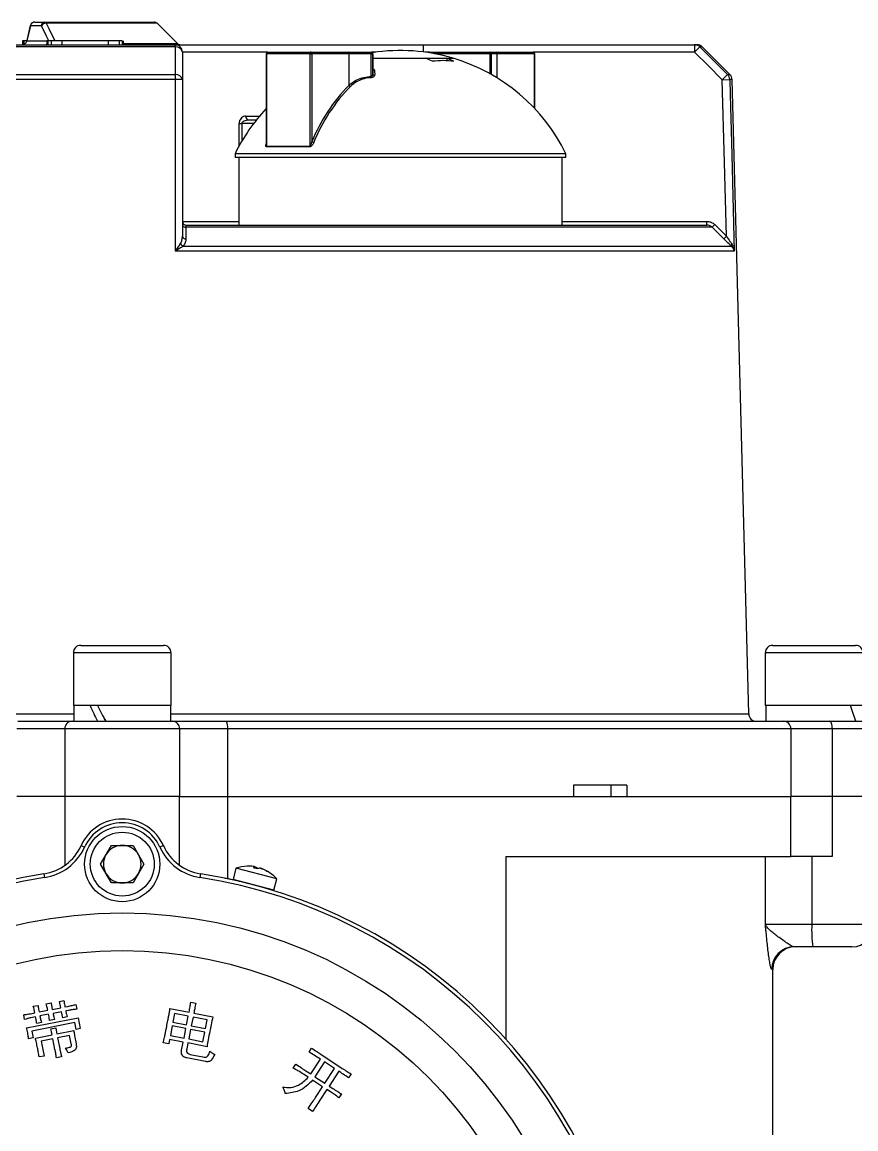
# Model space of a CAD drawing. Header units: millimetres. Extents: x 284 to 3312, y -237 to 1155.
# Drawn here: x 1898.5 to 2009.4, y 855.1 to 1002.3 of the extents above; entities that cross this region are included whole.
import ezdxf

# ---------------------------------------------------------------- set-up
doc = ezdxf.new("R2010")
doc.units = ezdxf.units.MM

msp = doc.modelspace()

# ---------------------------------------------------------------- linework, layer by layer
at = {"color": 7, "linetype": 'Continuous', "lineweight": 25}
for p, q in [((1899.627, 1001.88), (1899.159, 999.88)), ((1899.648, 1001.834), (1899.18, 999.834)), ((1899.627, 1001.88), (1899.631, 1001.889)), ((1901.094, 1001.834), (1899.648, 1001.834)), ((1899.704, 1002.066), (1899.705, 1002.067)), ((1900.234, 1002.334), (1901.527, 1002.334)), ((1901.527, 1002.334), (1916.141, 1002.334)), ((1916.495, 1002.188), (1901.73, 1002.188)), ((1919.202, 999.481), (1916.495, 1002.188)), ((1898.573, 999.834), (1898.573, 999.334)), ((1898.764, 999.834), (1898.573, 999.834)), ((1898.764, 999.834), (1898.764, 999.334)), ((1899.142, 999.834), (1898.764, 999.834)), ((1899.18, 999.834), (1901.833, 999.834)), ((1901.833, 999.834), (1901.833, 999.334)), ((1901.97, 999.834), (1901.833, 999.834)), ((1901.97, 999.834), (1901.97, 999.334)), ((1902.381, 999.834), (1901.97, 999.834)), ((1902.381, 999.834), (1902.381, 999.334)), ((1903.818, 999.834), (1903.818, 999.334)), ((1910, 999.834), (1903.818, 999.834)), ((1910, 999.834), (1910, 999.334)), ((1911.437, 999.834), (1911.437, 999.334)), ((1911.848, 999.834), (1911.437, 999.834)), ((1911.848, 999.834), (1911.848, 999.334)), ((1911.986, 999.834), (1911.986, 999.334)), ((1918.913, 999.041), (1834.723, 999.041)), ((1835.43, 999.334), (1918.848, 999.334)), ((1911.986, 999.481), (1919.202, 999.481)), ((1918.848, 999.334), (1951.848, 999.334)), ((1919.848, 998.334), (1919.848, 994.667)), ((1931.198, 998.334), (1919.848, 998.334)), ((1930.998, 998.134), (1930.998, 985.976)), ((1930.998, 998.134), (1931.032, 998.134)), ((1931.032, 998.134), (1931.032, 985.851)), ((1936.814, 998.134), (1931.032, 998.134)), ((1931.198, 998.334), (1936.926, 998.334)), ((1936.814, 985.851), (1936.814, 998.134)), ((1936.814, 998.134), (1937.067, 998.134)), ((1936.926, 998.334), (1941.858, 998.334)), ((1937.067, 998.134), (1937.067, 986.422)), ((1942, 998.134), (1937.067, 998.134)), ((1941.858, 998.334), (1944.978, 998.334)), ((1942, 993.954), (1942, 998.134)), ((1944.924, 998.134), (1942, 998.134)), ((1944.924, 995.109), (1944.924, 998.134)), ((1944.924, 998.134), (1945.178, 998.134)), ((1945.563, 998.334), (1944.981, 998.334)), ((1945.178, 998.134), (1945.178, 995.412)), ((1945.181, 998.134), (1945.178, 998.134)), ((1945.181, 995.531), (1945.181, 998.134)), ((1951.848, 999.334), (1987.945, 999.334)), ((1951.848, 999.334), (1951.848, 998.371)), ((1952.716, 998.334), (1952.134, 998.334)), ((1952.716, 998.334), (1960.746, 998.334)), ((1960.752, 998.134), (1953.372, 998.134)), ((1960.746, 998.334), (1961.566, 998.334)), ((1960.752, 995.412), (1960.752, 998.134)), ((1960.752, 998.134), (1960.946, 998.134)), ((1960.946, 995.357), (1960.946, 998.134)), ((1961.708, 998.134), (1960.946, 998.134)), ((1961.566, 998.334), (1966.499, 998.334)), ((1966.64, 998.134), (1961.708, 998.134)), ((1961.708, 994.906), (1961.708, 998.134)), ((1987.945, 998.334), (1966.499, 998.334)), ((1966.64, 990.896), (1966.64, 998.134)), ((1966.64, 998.134), (1966.699, 998.134)), ((1966.699, 990.834), (1966.699, 998.134)), ((1987.945, 999.334), (1987.945, 998.334)), ((1987.945, 999.334), (1988.266, 999.334)), ((1987.945, 998.334), (1988.649, 999.041)), ((1988.974, 999.041), (1988.649, 999.041)), ((1992.641, 995.374), (1988.974, 999.041)), ((1945.181, 997.534), (1955.848, 997.534)), ((1945.181, 997.531), (1952.178, 997.531)), ((1955.006, 997.531), (1955.848, 997.531)), ((1955.006, 997.531), (1955.006, 997.199)), ((1955.848, 997.531), (1955.848, 997.534)), ((1831.056, 995.374), (1918.91, 995.374)), ((1945.178, 995.412), (1945.16, 995.531)), ((1991.628, 994.667), (1992.332, 995.374)), ((1992.332, 995.374), (1992.641, 995.374)), ((1918.936, 994.693), (1830.763, 994.693)), ((1919.848, 994.667), (1919.848, 973.859)), ((1991.628, 994.667), (1992.623, 994.693)), ((1992.934, 994.693), (1992.623, 994.693)), ((1995.143, 910.308), (1992.934, 994.693)), ((1928.282, 989.834), (1930.2, 989.834)), ((1928.65, 989.334), (1929.699, 989.334)), ((1927.388, 988.834), (1927.77, 988.834)), ((1927.388, 985.872), (1927.388, 988.834)), ((1927.77, 988.834), (1927.77, 986.54)), ((1929.31, 988.834), (1927.77, 988.834)), ((1936.8, 985.755), (1931.012, 985.755)), ((1931.032, 985.851), (1936.814, 985.851)), ((1926.848, 984.834), (1926.848, 984.334)), ((1964.405, 984.834), (1926.848, 984.834)), ((1964.405, 984.334), (1926.848, 984.334)), ((1927.348, 984.334), (1927.348, 975.334)), ((1970.848, 984.834), (1964.405, 984.834)), ((1970.848, 984.334), (1964.405, 984.334)), ((1970.348, 975.334), (1970.348, 984.334)), ((1970.848, 984.334), (1970.848, 984.834)), ((1919.848, 975.834), (1927.388, 975.834)), ((1990.278, 975.041), (1920.31, 975.041)), ((1920.348, 975.334), (1989.563, 975.334)), ((1970.348, 975.834), (1989.563, 975.834)), ((1989.563, 975.334), (1989.563, 975.834)), ((1990.278, 975.041), (1990.63, 975.395)), ((1990.63, 975.395), (1992.174, 973.859)), ((1991.823, 973.506), (1992.174, 973.859)), ((1993.224, 971.855), (1918.935, 971.855)), ((1919.943, 972.536), (1992.836, 972.536)), ((1906.348, 919.434), (1917.348, 919.434)), ((1998.348, 919.434), (2009.348, 919.434)), ((1905.348, 918.434), (1905.348, 911.434)), ((1918.348, 918.434), (1905.348, 918.434)), ((1918.348, 911.434), (1918.348, 918.434)), ((1997.348, 918.434), (1997.348, 911.434)), ((2010.348, 918.434), (1997.348, 918.434)), ((1918.348, 911.434), (1905.348, 911.434)), ((1905.408, 911.434), (1905.408, 909.334)), ((1918.288, 909.334), (1918.288, 911.434)), ((2010.348, 911.434), (1997.348, 911.434)), ((1997.408, 911.434), (1997.408, 909.334)), ((1828.553, 910.308), (1905.408, 910.308)), ((1918.288, 910.308), (1995.143, 910.308)), ((1904.218, 908.334), (1897.833, 908.334)), ((1897.988, 909.334), (1905.171, 909.334)), ((1904.218, 908.334), (1904.218, 899.334)), ((1919.479, 908.334), (1904.218, 908.334)), ((1905.171, 909.334), (1918.525, 909.334)), ((1918.525, 909.334), (1925.708, 909.334)), ((1919.479, 908.334), (1919.479, 899.334)), ((1925.864, 908.334), (1919.479, 908.334)), ((1925.708, 909.334), (1999.763, 909.334)), ((1925.864, 908.334), (1925.864, 899.334)), ((2000.75, 908.334), (1925.864, 908.334)), ((1999.763, 909.334), (2005.95, 909.334)), ((2000.75, 908.334), (2000.75, 899.334)), ((2006.251, 908.334), (2000.75, 908.334)), ((2005.95, 909.334), (2010.848, 909.334)), ((2006.251, 908.334), (2006.251, 899.334)), ((2011.848, 908.334), (2006.251, 908.334)), ((1971.854, 900.834), (1971.854, 899.334)), ((1978.925, 900.834), (1971.854, 900.834)), ((1976.8, 900.834), (1976.8, 899.334)), ((1978.925, 900.834), (1978.925, 899.334)), ((1904.218, 899.334), (1897.833, 899.334)), ((1919.479, 899.334), (1904.218, 899.334)), ((1904.218, 899.334), (1904.218, 890.167)), ((1919.479, 899.334), (1925.864, 899.334)), ((1919.479, 890.167), (1919.479, 899.334)), ((1925.864, 899.334), (1971.854, 899.334)), ((1925.864, 899.334), (2000.75, 899.334)), ((1925.864, 899.334), (1925.864, 888.385)), ((1978.925, 899.334), (2000.75, 899.334)), ((2006.251, 899.334), (2000.75, 899.334)), ((2000.75, 891.334), (2000.75, 899.334)), ((2011.848, 899.334), (2006.251, 899.334)), ((2006.251, 899.334), (2006.251, 891.334)), ((1906.377, 892.796), (1906.833, 892.591)), ((1908.962, 890.334), (1910.405, 892.834)), ((1910.405, 892.834), (1913.292, 892.834)), ((1913.292, 892.834), (1914.735, 890.334)), ((1917.32, 892.796), (1916.864, 892.591)), ((1962.848, 891.334), (1962.848, 867.065)), ((1962.848, 891.334), (2000.75, 891.334)), ((1997.354, 882.334), (1997.354, 891.334)), ((2006.251, 891.334), (2000.75, 891.334)), ((2003.526, 891.334), (2003.526, 882.334)), ((1910.405, 887.834), (1908.962, 890.334)), ((1914.735, 890.334), (1913.292, 887.834)), ((1926.974, 889.781), (1926.581, 888.29)), ((1932.389, 888.356), (1926.974, 889.781)), ((1929.445, 889.813), (1929.484, 889.96)), ((1929.452, 889.811), (1929.492, 889.965)), ((1929.724, 889.897), (1929.686, 889.75)), ((1930.516, 889.689), (1930.511, 889.672)), ((1901.437, 889.038), (1901.513, 888.544)), ((1913.292, 887.834), (1910.405, 887.834)), ((1922.26, 889.038), (1922.184, 888.544)), ((1931.996, 886.864), (1926.581, 888.29)), ((1927.838, 887.959), (1927.834, 887.943)), ((1931.996, 886.864), (1932.389, 888.356)), ((1930.735, 887.179), (1930.739, 887.195)), ((1997.354, 882.334), (2003.526, 882.334)), ((2003.526, 882.334), (2011.848, 882.334)), ((2003.647, 879.334), (2001.195, 879.334)), ((2008.848, 879.334), (2003.647, 879.334)), ((1998.348, 876.334), (1998.2, 876.334)), ((1998.348, 843.334), (1998.348, 876.334)), ((1900.025, 871.428), (1900.651, 871.551)), ((1901.747, 871.766), (1902.405, 871.895)), ((1903.507, 872.078), (1904.102, 872.195)), ((1903.672, 871.233), (1903.507, 872.078)), ((1905.671, 871.656), (1905.794, 871.029)), ((1920.963, 871.971), (1921.652, 871.835)), ((1898.872, 869.671), (1898.749, 870.298)), ((1899.632, 870.44), (1900.227, 870.557)), ((1900.791, 870.667), (1901.95, 870.895)), ((1902.055, 870.362), (1900.896, 870.133)), ((1902.545, 871.01), (1903.672, 871.233)), ((1903.777, 870.7), (1902.65, 870.477)), ((1903.937, 869.885), (1903.777, 870.7)), ((1904.236, 871.343), (1904.612, 871.417)), ((1904.717, 870.884), (1904.341, 870.81)), ((1918.199, 871.147), (1920.737, 870.649)), ((1918.816, 870.473), (1918.588, 869.314)), ((1920.633, 870.117), (1918.816, 870.473)), ((1920.405, 868.958), (1920.633, 870.117)), ((1921.364, 870.526), (1923.9, 870.029)), ((1899.124, 868.551), (1905.984, 869.896)), ((1900.332, 870.024), (1899.706, 869.901)), ((1905.525, 869.254), (1899.825, 868.135)), ((1901.099, 869.264), (1900.473, 869.141)), ((1902.841, 869.67), (1902.183, 869.541)), ((1904.533, 870.002), (1903.937, 869.885)), ((1905.703, 868.345), (1905.525, 869.254)), ((1905.984, 869.896), (1906.267, 868.455)), ((1918.49, 868.813), (1918.244, 867.56)), ((1920.307, 868.457), (1918.49, 868.813)), ((1918.588, 869.314), (1920.405, 868.958)), ((1921.26, 869.994), (1921.031, 868.835)), ((1921.031, 868.835), (1922.911, 868.466)), ((1923.139, 869.626), (1921.26, 869.994)), ((1922.911, 868.466), (1923.139, 869.626)), ((1900.002, 867.226), (1899.407, 867.11)), ((1899.825, 868.135), (1900.002, 867.226)), ((1900.302, 867.188), (1902.527, 867.624)), ((1902.335, 868.433), (1903.024, 868.567)), ((1903.153, 867.747), (1905.408, 868.19)), ((1904.854, 867.527), (1903.257, 867.214)), ((1903.257, 867.214), (1903.534, 865.805)), ((1905.069, 866.432), (1904.854, 867.527)), ((1905.549, 867.306), (1905.709, 866.492)), ((1906.267, 868.455), (1905.703, 868.345)), ((1918.244, 867.56), (1920.061, 867.204)), ((1920.061, 867.204), (1920.307, 868.457)), ((1920.933, 868.334), (1920.687, 867.081)), ((1922.813, 867.965), (1920.933, 868.334)), ((1922.567, 866.712), (1922.813, 867.965)), ((1902.631, 867.091), (1901.065, 866.784)), ((1901.065, 866.784), (1901.452, 864.811)), ((1902.907, 865.682), (1902.631, 867.091)), ((1918.023, 866.432), (1917.302, 866.574)), ((1918.14, 867.028), (1918.023, 866.432)), ((1919.957, 866.672), (1918.14, 867.028)), ((1919.742, 865.575), (1919.957, 866.672)), ((1920.583, 866.549), (1920.417, 865.703)), ((1923.12, 866.052), (1920.583, 866.549)), ((1920.687, 867.081), (1922.567, 866.712)), ((1936.683, 865.336), (1937.032, 865.867)), ((1901.452, 864.811), (1900.794, 864.682)), ((1903.786, 864.684), (1903.097, 864.549)), ((1922.897, 864.078), (1920.453, 864.558)), ((1920.901, 865.022), (1922.562, 864.696)), ((1936.902, 862.419), (1938.19, 864.386)), ((1938.237, 865.04), (1941.109, 863.16)), ((1934.586, 863.175), (1934.951, 863.734)), ((1936.263, 862.837), (1936.902, 862.419)), ((1938.749, 864.021), (1937.461, 862.053)), ((1940.079, 863.151), (1938.749, 864.021)), ((1938.79, 861.183), (1940.079, 863.151)), ((1940.637, 862.786), (1939.348, 860.818)), ((1936.58, 861.985), (1935.968, 862.385)), ((1938.495, 860.732), (1937.165, 861.602)), ((1937.461, 862.053), (1938.79, 861.183)), ((1942.271, 862.439), (1941.923, 861.907)), ((1937.555, 859.296), (1938.495, 860.732)), ((1939.053, 860.367), (1938.113, 858.931)), ((1939.559, 860.036), (1939.053, 860.367)), ((1939.348, 860.818), (1939.854, 860.487)), ((1941.015, 859.766), (1940.667, 859.234)), ((1937.166, 857.424), (1936.554, 857.824))]:
    msp.add_line(p, q, dxfattribs=at)
at = {"color": 7, "linetype": 'Continuous', "lineweight": 25, "flags": 128}
for points in [[(1899.704, 1002.066), (1899.705, 1002.067), (1899.706, 1002.067)], [(1902.098, 999.834), (1901.784, 1000.461), (1901.094, 1001.834)], [(1901.73, 1002.188), (1902.084, 1001.482), (1902.909, 999.834)], [(1918.91, 995.374), (1918.911, 996.785), (1918.913, 999.041)], [(1936.926, 998.334), (1936.904, 998.33), (1936.883, 998.319), (1936.863, 998.301), (1936.846, 998.276), (1936.832, 998.245), (1936.822, 998.211), (1936.816, 998.173), (1936.814, 998.134)], [(1991.628, 994.667), (1989.736, 996.551), (1987.945, 998.334)], [(1988.649, 999.041), (1990.066, 997.63), (1992.332, 995.374)], [(1918.935, 971.855), (1918.935, 973.854), (1918.935, 981.851), (1918.936, 994.693)], [(1992.174, 973.859), (1991.917, 983.649), (1991.628, 994.667)], [(1992.623, 994.693), (1992.676, 992.694), (1992.886, 984.696), (1993.224, 971.855)], [(1920.31, 975.041), (1920.311, 974.336), (1920.311, 973.506)], [(1991.823, 973.506), (1991.114, 974.211), (1990.278, 975.041)], [(2006.251, 908.334), (2006.245, 908.529), (2006.228, 908.717), (2006.2, 908.89), (2006.163, 909.041), (2006.117, 909.166), (2006.065, 909.258), (2006.009, 909.315), (2005.95, 909.334)]]:
    msp.add_lwpolyline(points, dxfattribs=at)
at = {"color": 7, "linetype": 'Continuous', "lineweight": 25}
for centre, radius in [((1911.848, 890.334), 5), ((1911.848, 890.334), 4.25), ((1911.848, 821.334), 62.5), ((1911.848, 821.334), 57.5)]:
    msp.add_circle(centre, radius, dxfattribs=at)
for centre, radius, start, end in [((1899.674, 1001.874), 0.0475, 172.8318, 237.29184), ((1899.731, 1002.069), 0.0267, 185.50658, 239.87976), ((1901.563, 1001.866), 0.47, 94.40195, 183.81126), ((1901.714, 1001.468), 0.72, 88.71551, 149.43185), ((1901.502, 1002.086), 0.25, 24.15157, 84.20326), ((1916.141, 1001.834), 0.5, 45, 90), ((1899.206, 999.874), 0.0477, 173.3586, 237.18368), ((1901.663, 999.721), 0.386, 270.21998, 296.0157), ((1918.381, 999.077), 0.534, 356.14982, 28.79017), ((1918.848, 998.334), 1, 0, 90), ((1918.992, 998.174), 0.871, 10.61399, 95.20165), ((1919.555, 999.834), 0.5, 225, 270), ((1931.198, 998.134), 0.2, 90, 180), ((1931.217, 998.15), 0.185, 95.85594, 184.84991), ((1936.89, 998.159), 0.179, 351.95053, 78.57825), ((1941.823, 998.159), 0.179, 351.95053, 78.57825), ((1945.151, 998.181), 0.232, 138.45919, 191.56113), ((1944.978, 998.134), 0.2, 359.98753, 89.98752), ((1944.981, 998.134), 0.2, 0, 90), ((1948.848, 974.056), 24.5, 73.39845, 98.73703), ((1952.716, 998.134), 0.2, 90, 136.76973), ((1960.746, 998.134), 0.2, 0, 90), ((1959.052, 998.184), 1.7, 358.316, 5.06374), ((1961.531, 998.159), 0.179, 351.95053, 78.57825), ((1966.499, 998.134), 0.2, 0, 90), ((1966.463, 998.159), 0.179, 351.95053, 78.57825), ((1987.945, 998.341), 0.994, 44.85005, 89.97901), ((1988.266, 998.334), 1, 45, 90), ((1946.963, 984.635), 13.911, 63.86165, 67.98338), ((1954.505, 985.606), 11.604, 82.99964, 97.00036), ((1949.791, 984.635), 13.911, 63.86165, 67.98338), ((1948.848, 974.052), 24.5, 26.10891, 73.39845), ((1918.991, 994.505), 0.872, 10.65441, 95.33573), ((1910.457, 994.715), 8.479, 359.84773, 4.45347), ((1945.372, 995.431), 0.196, 185.78932, 279.85065), ((1991.622, 994.667), 1.002, 1.4758, 44.86504), ((1991.934, 994.667), 1, 1.5, 45), ((1919.151, 986.267), 8.428, 85.25225, 91.4618), ((1958.495, 977.771), 23.108, 135.54753, 158.01592), ((1958.557, 977.741), 22.921, 135.54753, 158.01592), ((1942.274, 994.088), 0.305, 206.01031, 255.05958), ((1944.458, 995.081), 0.467, 342.26497, 3.46489), ((1948.848, 974.052), 24.5, 136.7681, 153.89109), ((1928.728, 989.777), 0.45, 172.68929, 260.04997), ((1937.37, 986.807), 0.49, 231.82957, 262.12121), ((1930.799, 985.85), 0.233, 336.02255, 0.18045), ((1936.482, 985.849), 0.331, 343.52019, 0.27864), ((1920.348, 975.834), 0.5, 180, 270), ((1920.275, 975.474), 0.434, 190.46029, 274.69729), ((1920.275, 973.938), 0.434, 190.48054, 274.76327), ((1920.285, 973.216), 0.761, 206.11574, 243.28049), ((1993.132, 972.689), 0.334, 145.03864, 207.38117), ((1906.348, 918.434), 1, 90, 180), ((1917.348, 918.434), 1, 0, 90), ((1998.348, 918.434), 1, 90, 180), ((2009.348, 918.434), 1, 0, 90), ((1996.143, 910.334), 1, 181.5, 270), ((1905.195, 908.357), 0.978, 91.38493, 181.32101), ((1918.502, 908.357), 0.978, 358.67899, 88.61507), ((1924.142, 908.578), 1.739, 351.93777, 25.76551), ((1999.756, 908.34), 0.994, 359.6505, 89.64618), ((1911.848, 890.334), 6, 24.22304, 155.77696), ((1911.848, 890.334), 5.5, 24.22304, 155.77696), ((1900.449, 895.463), 6.5, 278.74241, 335.77696), ((1900.449, 895.463), 7, 278.74241, 335.77696), ((1911.848, 890.334), 2.5, 90, 150), ((1911.848, 890.334), 2.5, 30, 90), ((1923.248, 895.463), 7, 204.22304, 261.25759), ((1923.248, 895.463), 6.5, 204.22304, 261.25759), ((1911.848, 890.334), 2.5, 150, 210), ((1911.848, 890.334), 2.5, 330, 30), ((1928.627, 885.063), 5, 91.66432, 109.3058), ((1928.619, 885.272), 4.791, 82.30872, 91.66649), ((1929.656, 889.432), 0.556, 107.97519, 131.52533), ((1928.208, 884.594), 5.363, 72.11289, 78.38711), ((1929.315, 889.522), 0.556, 18.97467, 42.52481), ((1930.223, 889.282), 0.556, 107.97519, 131.52533), ((1928.616, 885.273), 4.791, 58.83351, 68.19128), ((1928.736, 885.241), 4.791, 58.83351, 68.19128), ((1931.095, 889.129), 0.243, 60.46535, 90.03465), ((1928.627, 885.063), 5, 41.1942, 58.83568), ((1911.848, 821.334), 68.5, 98.74241, 171.25759), ((1911.848, 821.334), 68, 98.74241, 171.25759), ((1911.848, 890.334), 2.5, 210, 270), ((1911.848, 890.334), 2.5, 270, 330), ((1911.848, 821.334), 68, 8.74241, 81.25759), ((1911.848, 821.334), 68.5, 8.74241, 81.25759), ((2022.238, 881.586), 18.727, 177.7085, 186.90425), ((2008.848, 882.334), 3, 270, 0), ((2001.198, 876.337), 2.997, 90.04912, 180.04904), ((2001.348, 876.334), 3, 90, 180)]:
    msp.add_arc(centre, radius, start, end, dxfattribs=at)
for centre, major_axis, ratio, start_param, end_param in [((1911.848, 909.334), (-5.902, 11.069), 0.2328267, 1.2578971, 1.4472938), ((1911.848, 911.434), (-5.902, 11.069), 0.2328267, 1.4472938, 1.6366905), ((2003.848, 909.334), (-4.162, 10.998), 0.4468137, 4.5448784, 4.734275), ((1911.848, 909.334), (-3.977, 7.46), 0.2328267, 1.378906, 1.4472938)]:
    msp.add_ellipse(centre, major_axis=major_axis, ratio=ratio, start_param=start_param, end_param=end_param, dxfattribs=at)
for points, knots in [([(1899.71, 1002.064), (1899.685, 1002.023), (1899.643, 1001.954), (1899.627, 1001.878), (1899.62, 1001.846)], [0, 0, 0, 0, 0.5821422, 1, 1, 1, 1]), ([(1899.717, 1002.046), (1899.712, 1002.034), (1899.677, 1001.967), (1899.662, 1001.895), (1899.648, 1001.834)], [0, 0, 0, 0, 0.1719294, 1, 1, 1, 1]), ([(1900.234, 1002.334), (1900.181, 1002.331), (1900.053, 1002.323), (1899.878, 1002.247), (1899.754, 1002.148), (1899.716, 1002.08), (1899.708, 1002.064)], [0, 0, 0, 0, 0.2564335, 0.6222923, 0.9144531, 1, 1, 1, 1]), ([(1900.234, 1002.334), (1900.233, 1002.334), (1900.229, 1002.334), (1900.221, 1002.334), (1900.207, 1002.334), (1900.175, 1002.332), (1900.103, 1002.324), (1899.975, 1002.288), (1899.822, 1002.199), (1899.75, 1002.094), (1899.717, 1002.046)], [0, 0, 0, 0, 0.0072899, 0.01725446, 0.03680165, 0.07865018, 0.16975153, 0.38816302, 0.71950405, 1, 1, 1, 1]), ([(1899.154, 999.88), (1899.147, 999.846), (1899.125, 999.751), (1899.041, 999.604), (1898.944, 999.486), (1898.883, 999.445), (1898.87, 999.437)], [0, 0, 0, 0, 0.2078384, 0.5835739, 0.9119226, 1, 1, 1, 1]), ([(1899.18, 999.834), (1899.156, 999.775), (1899.108, 999.658), (1899, 999.525), (1898.925, 999.463), (1898.903, 999.446)], [0, 0, 0, 0, 0.4196785, 0.8311115, 1, 1, 1, 1]), ([(1903.818, 999.834), (1903.643, 999.834), (1903.296, 999.834), (1902.777, 999.834), (1902.483, 999.834), (1902.416, 999.834), (1902.381, 999.834)], [0, 0, 0, 0, 0.2815521, 0.5612636, 0.7788601, 1, 1, 1, 1]), ([(1911.437, 999.834), (1911.406, 999.834), (1911.345, 999.834), (1911.176, 999.834), (1910.675, 999.834), (1910.279, 999.834), (1910, 999.834)], [0, 0, 0, 0, 0.18737416, 0.37322666, 0.55883339, 1, 1, 1, 1]), ([(1945.406, 995.239), (1945.396, 995.204), (1945.379, 995.14), (1945.274, 995.049), (1945.146, 994.984), (1945.014, 994.947), (1944.938, 994.942), (1944.903, 994.939)], [0, 0, 0, 0, 0.257956, 0.4849143, 0.7035846, 0.8642778, 1, 1, 1, 1]), ([(1944.924, 995.109), (1944.942, 995.112), (1944.983, 995.118), (1945.05, 995.158), (1945.113, 995.223), (1945.164, 995.313), (1945.173, 995.377), (1945.178, 995.412)], [0, 0, 0, 0, 0.1132161, 0.2576182, 0.4754186, 0.7185181, 1, 1, 1, 1]), ([(1945.181, 996.183), (1945.215, 996.15), (1945.445, 995.923), (1945.424, 995.553), (1945.406, 995.239)], [0, 0, 0, 0, 0.1472901, 1, 1, 1, 1]), ([(1942, 993.954), (1942.266, 994.166), (1942.75, 994.551), (1943.722, 994.945), (1944.46, 995.09), (1944.853, 995.107), (1944.924, 995.109)], [0, 0, 0, 0, 0.3540546, 0.64277104, 0.9353249, 1, 1, 1, 1]), ([(1944.903, 994.939), (1944.837, 994.936), (1944.473, 994.92), (1943.786, 994.774), (1942.886, 994.383), (1942.441, 994.003), (1942.195, 993.793)], [0, 0, 0, 0, 0.0640427, 0.3544119, 0.6430739, 1, 1, 1, 1]), ([(1928.282, 989.834), (1928.183, 989.825), (1927.975, 989.804), (1927.705, 989.634), (1927.515, 989.385), (1927.408, 989.114), (1927.394, 988.928), (1927.388, 988.834)], [0, 0, 0, 0, 0.2368427, 0.4996145, 0.699606, 0.8497939, 1, 1, 1, 1]), ([(1927.77, 988.834), (1927.773, 988.865), (1927.777, 988.913), (1927.815, 989.004), (1927.903, 989.118), (1928.095, 989.239), (1928.355, 989.32), (1928.554, 989.33), (1928.65, 989.334)], [0, 0, 0, 0, 0.0747834, 0.1171049, 0.2469691, 0.4436804, 0.7296183, 1, 1, 1, 1]), ([(1936.814, 985.851), (1936.819, 985.851), (1936.83, 985.853), (1936.848, 985.864), (1936.874, 985.888), (1936.922, 985.959), (1937, 986.139), (1937.04, 986.307), (1937.067, 986.422)], [0, 0, 0, 0, 0.0275852, 0.0617297, 0.104186, 0.1954073, 0.4521438, 1, 1, 1, 1]), ([(1931.012, 985.755), (1931, 985.757), (1930.973, 985.762), (1930.947, 985.809), (1930.94, 985.915), (1930.959, 986.036), (1930.991, 986.126), (1930.998, 986.144)], [0, 0, 0, 0, 0.114829, 0.2566387, 0.4794168, 0.8964549, 1, 1, 1, 1]), ([(1930.999, 985.975), (1930.999, 985.949), (1930.999, 985.906), (1931.01, 985.867), (1931.022, 985.853), (1931.028, 985.852), (1931.032, 985.851)], [0, 0, 0, 0, 0.4920564, 0.794991, 0.8791191, 1, 1, 1, 1]), ([(1937.303, 986.322), (1937.247, 986.206), (1937.164, 986.032), (1937.007, 985.855), (1936.906, 985.783), (1936.844, 985.758), (1936.81, 985.756), (1936.8, 985.755)], [0, 0, 0, 0, 0.4935098, 0.7465115, 0.851032, 0.9564885, 1, 1, 1, 1]), ([(1920.348, 975.334), (1920.346, 975.333), (1920.338, 975.328), (1920.324, 975.257), (1920.315, 975.113), (1920.31, 975.041)], [0, 0, 0, 0, 0.1397782, 0.570273, 1, 1, 1, 1]), ([(1989.563, 975.834), (1989.733, 975.818), (1990.073, 975.784), (1990.427, 975.583), (1990.591, 975.431), (1990.63, 975.395)], [0, 0, 0, 0, 0.4316487, 0.8633395, 1, 1, 1, 1]), ([(1990.278, 975.041), (1990.252, 975.066), (1990.142, 975.167), (1989.905, 975.301), (1989.677, 975.323), (1989.563, 975.334)], [0, 0, 0, 0, 0.1363861, 0.5678689, 1, 1, 1, 1]), ([(1919.601, 972.881), (1919.677, 973.04), (1919.826, 973.352), (1919.841, 973.693), (1919.848, 973.859)], [0, 0, 0, 0, 0.5114809, 1, 1, 1, 1]), ([(1920.311, 973.506), (1920.299, 973.339), (1920.274, 972.993), (1920.056, 972.692), (1919.943, 972.536)], [0, 0, 0, 0, 0.4802547, 1, 1, 1, 1]), ([(1992.836, 972.536), (1992.733, 972.63), (1992.415, 972.923), (1992.062, 973.27), (1991.823, 973.506)], [0, 0, 0, 0, 0.3221832, 1, 1, 1, 1]), ([(1992.174, 973.859), (1992.334, 973.625), (1992.567, 973.283), (1992.789, 972.977), (1992.859, 972.881)], [0, 0, 0, 0, 0.6864243, 1, 1, 1, 1]), ([(1918.935, 971.855), (1918.937, 971.857), (1919.059, 972.039), (1919.297, 972.398), (1919.501, 972.722), (1919.601, 972.881)], [0, 0, 0, 0, 0.006055, 0.5138842, 1, 1, 1, 1]), ([(1919.943, 972.536), (1919.789, 972.431), (1919.477, 972.217), (1919.12, 971.978), (1918.937, 971.856), (1918.935, 971.855)], [0, 0, 0, 0, 0.4863923, 0.9939281, 1, 1, 1, 1]), ([(1993.224, 971.855), (1993.224, 971.856), (1993.204, 971.978), (1993.132, 972.217), (1992.933, 972.431), (1992.836, 972.536)], [0, 0, 0, 0, 0.0060719, 0.5136077, 1, 1, 1, 1]), ([(1992.859, 972.881), (1992.952, 972.722), (1993.143, 972.398), (1993.208, 972.039), (1993.224, 971.857), (1993.224, 971.855)], [0, 0, 0, 0, 0.4861158, 0.993945, 1, 1, 1, 1]), ([(1929.484, 889.96), (1929.489, 889.963), (1929.498, 889.968), (1929.469, 889.981), (1929.411, 889.995), (1929.337, 890.009), (1929.283, 890.016), (1929.26, 890.019)], [0, 0, 0, 0, 0.2134954, 0.4270669, 0.6389569, 0.8501134, 1, 1, 1, 1]), ([(1929.484, 889.971), (1929.515, 889.965), (1929.578, 889.952), (1929.655, 889.931), (1929.705, 889.912), (1929.719, 889.901), (1929.724, 889.897)], [0, 0, 0, 0, 0.2615812, 0.5346734, 0.8068203, 1, 1, 1, 1]), ([(1930.396, 889.721), (1930.364, 889.733), (1930.302, 889.757), (1930.208, 889.786), (1930.129, 889.806), (1930.075, 889.814), (1930.059, 889.812), (1930.052, 889.811)], [0, 0, 0, 0, 0.2134954, 0.4270669, 0.6389569, 0.8501134, 1, 1, 1, 1]), ([(1930.291, 889.754), (1930.29, 889.756), (1930.288, 889.762), (1930.316, 889.757), (1930.373, 889.742), (1930.444, 889.717), (1930.495, 889.697), (1930.516, 889.689)], [0, 0, 0, 0, 0.09282, 0.3391603, 0.5835612, 0.827116, 1, 1, 1, 1]), ([(1928.314, 887.826), (1927.919, 887.921), (1927.192, 888.097), (1926.257, 888.303), (1925.636, 888.433), (1925.549, 888.45), (1925.505, 888.459)], [0, 0, 0, 0, 0.2713036, 0.5002501, 0.7460823, 1, 1, 1, 1]), ([(1998.2, 876.334), (1998.174, 876.334), (1998.146, 876.382), (1998.098, 876.517), (1998.082, 876.573), (1998.048, 876.706), (1998.031, 876.783), (1997.977, 877.039), (1997.94, 877.246), (1997.865, 877.718), (1997.827, 877.986), (1997.715, 878.843), (1997.642, 879.493), (1997.534, 880.53), (1997.498, 880.886), (1997.444, 881.426), (1997.426, 881.607), (1997.39, 881.97), (1997.372, 882.153), (1997.354, 882.334)], [0, 0, 0, 0, 0.125, 0.125, 0.1875, 0.1875, 0.25, 0.25, 0.375, 0.375, 0.5, 0.5, 0.75, 0.75, 0.875, 0.875, 0.9375, 0.9375, 1, 1, 1, 1]), ([(2001.195, 879.334), (2001.076, 879.334), (2000.937, 879.39), (2000.614, 879.566), (2000.433, 879.687), (2000.05, 879.952), (1999.848, 880.097), (1999.439, 880.39), (1999.232, 880.538), (1998.833, 880.83), (1998.641, 880.974), (1998.283, 881.257), (1998.117, 881.396), (1997.824, 881.669), (1997.697, 881.804), (1997.541, 882.004), (1997.495, 882.07), (1997.415, 882.202), (1997.381, 882.269), (1997.354, 882.334)], [0, 0, 0, 0, 0.125, 0.125, 0.25, 0.25, 0.375, 0.375, 0.5, 0.5, 0.625, 0.625, 0.75, 0.75, 0.875, 0.875, 0.9375, 0.9375, 1, 1, 1, 1]), ([(1900.651, 871.551), (1900.673, 871.385), (1900.713, 871.089), (1900.767, 870.796), (1900.791, 870.667)], [0, 0, 0, 0, 0.5599958, 1, 1, 1, 1]), ([(1901.95, 870.895), (1901.916, 871.058), (1901.856, 871.35), (1901.78, 871.639), (1901.747, 871.766)], [0, 0, 0, 0, 0.5599884, 1, 1, 1, 1]), ([(1902.405, 871.895), (1902.427, 871.729), (1902.467, 871.433), (1902.521, 871.14), (1902.545, 871.01)], [0, 0, 0, 0, 0.55999584, 1, 1, 1, 1]), ([(1904.102, 872.195), (1904.122, 872.035), (1904.158, 871.749), (1904.212, 871.467), (1904.236, 871.343)], [0, 0, 0, 0, 0.559965, 1, 1, 1, 1]), ([(1904.612, 871.417), (1904.81, 871.459), (1905.164, 871.535), (1905.516, 871.619), (1905.671, 871.656)], [0, 0, 0, 0, 0.5599927, 1, 1, 1, 1]), ([(1920.737, 870.649), (1920.785, 870.895), (1920.87, 871.334), (1920.935, 871.776), (1920.963, 871.971)], [0, 0, 0, 0, 0.5600146, 1, 1, 1, 1]), ([(1921.652, 871.835), (1921.593, 871.592), (1921.487, 871.158), (1921.401, 870.719), (1921.364, 870.526)], [0, 0, 0, 0, 0.5599714, 1, 1, 1, 1]), ([(1898.749, 870.298), (1898.914, 870.322), (1899.209, 870.366), (1899.503, 870.417), (1899.632, 870.44)], [0, 0, 0, 0, 0.5600119, 1, 1, 1, 1]), ([(1900.227, 870.557), (1900.194, 870.72), (1900.135, 871.013), (1900.058, 871.301), (1900.025, 871.428)], [0, 0, 0, 0, 0.560013, 1, 1, 1, 1]), ([(1900.896, 870.133), (1900.93, 869.97), (1900.991, 869.679), (1901.066, 869.39), (1901.099, 869.264)], [0, 0, 0, 0, 0.5599848, 1, 1, 1, 1]), ([(1902.183, 869.541), (1902.163, 869.695), (1902.128, 869.97), (1902.077, 870.242), (1902.055, 870.362)], [0, 0, 0, 0, 0.5599988, 1, 1, 1, 1]), ([(1902.65, 870.477), (1902.682, 870.326), (1902.74, 870.055), (1902.81, 869.788), (1902.841, 869.67)], [0, 0, 0, 0, 0.55998366, 1, 1, 1, 1]), ([(1904.341, 870.81), (1904.372, 870.658), (1904.428, 870.387), (1904.501, 870.12), (1904.533, 870.002)], [0, 0, 0, 0, 0.55999391, 1, 1, 1, 1]), ([(1905.794, 871.029), (1905.592, 871.007), (1905.232, 870.968), (1904.874, 870.91), (1904.717, 870.884)], [0, 0, 0, 0, 0.5600276, 1, 1, 1, 1]), ([(1917.759, 868.73), (1917.812, 869.003), (1917.899, 869.453), (1918.018, 870.081), (1918.116, 870.613), (1918.172, 870.969), (1918.199, 871.147)], [0, 0, 0, 0, 0.3400063, 0.5600104, 0.7800122, 1, 1, 1, 1]), ([(1899.706, 869.901), (1899.549, 869.861), (1899.27, 869.791), (1898.994, 869.708), (1898.872, 869.671)], [0, 0, 0, 0, 0.5599542, 1, 1, 1, 1]), ([(1900.473, 869.141), (1900.451, 869.306), (1900.411, 869.602), (1900.356, 869.895), (1900.332, 870.024)], [0, 0, 0, 0, 0.5599821, 1, 1, 1, 1]), ([(1917.302, 866.574), (1917.36, 866.817), (1917.456, 867.217), (1917.568, 867.779), (1917.666, 868.254), (1917.728, 868.571), (1917.759, 868.73)], [0, 0, 0, 0, 0.3399543, 0.5599684, 0.7799841, 1, 1, 1, 1]), ([(1923.9, 870.029), (1923.817, 869.669), (1923.67, 869.025), (1923.544, 868.378), (1923.489, 868.093)], [0, 0, 0, 0, 0.5599757, 1, 1, 1, 1]), ([(1899.285, 867.9), (1899.259, 868.022), (1899.214, 868.242), (1899.152, 868.456), (1899.124, 868.551)], [0, 0, 0, 0, 0.559965, 1, 1, 1, 1]), ([(1899.407, 867.11), (1899.388, 867.258), (1899.355, 867.522), (1899.306, 867.784), (1899.285, 867.9)], [0, 0, 0, 0, 0.5599954, 1, 1, 1, 1]), ([(1900.586, 865.909), (1900.538, 866.149), (1900.453, 866.578), (1900.348, 867.002), (1900.302, 867.188)], [0, 0, 0, 0, 0.5600047, 1, 1, 1, 1]), ([(1902.527, 867.624), (1902.495, 867.776), (1902.439, 868.048), (1902.367, 868.315), (1902.335, 868.433)], [0, 0, 0, 0, 0.55997622, 1, 1, 1, 1]), ([(1903.024, 868.567), (1903.044, 868.414), (1903.08, 868.139), (1903.131, 867.867), (1903.153, 867.747)], [0, 0, 0, 0, 0.55997953, 1, 1, 1, 1]), ([(1905.408, 868.19), (1905.431, 868.025), (1905.47, 867.729), (1905.525, 867.435), (1905.549, 867.306)], [0, 0, 0, 0, 0.5599824, 1, 1, 1, 1]), ([(1923.489, 868.093), (1923.414, 867.713), (1923.281, 867.034), (1923.169, 866.352), (1923.12, 866.052)], [0, 0, 0, 0, 0.5600101, 1, 1, 1, 1]), ([(1900.794, 864.682), (1900.761, 864.912), (1900.701, 865.323), (1900.621, 865.73), (1900.586, 865.909)], [0, 0, 0, 0, 0.5599759, 1, 1, 1, 1]), ([(1903.097, 864.549), (1903.065, 864.761), (1903.01, 865.14), (1902.939, 865.517), (1902.907, 865.682)], [0, 0, 0, 0, 0.5599987, 1, 1, 1, 1]), ([(1903.534, 865.805), (1903.577, 865.595), (1903.655, 865.22), (1903.746, 864.847), (1903.786, 864.684)], [0, 0, 0, 0, 0.5599935, 1, 1, 1, 1]), ([(1904.273, 865.852), (1904.469, 865.885), (1904.715, 865.925), (1904.974, 866.006), (1905.062, 866.061), (1905.107, 866.21), (1905.086, 866.333), (1905.069, 866.432)], [0, 0, 0, 0, 0.5009027, 0.6261266, 0.6883564, 0.7508395, 1, 1, 1, 1]), ([(1904.658, 865.212), (1904.605, 865.343), (1904.511, 865.578), (1904.346, 865.769), (1904.273, 865.852)], [0, 0, 0, 0, 0.5600669, 1, 1, 1, 1]), ([(1905.709, 866.492), (1905.733, 866.333), (1905.77, 866.095), (1905.712, 865.769), (1905.375, 865.403), (1904.977, 865.297), (1904.658, 865.212)], [0, 0, 0, 0, 0.250416, 0.3755688, 0.499783, 1, 1, 1, 1]), ([(1920.417, 865.703), (1920.405, 865.613), (1920.381, 865.435), (1920.498, 865.197), (1920.697, 865.072), (1920.833, 865.039), (1920.901, 865.022)], [0, 0, 0, 0, 0.2805663, 0.5584683, 0.778835, 1, 1, 1, 1]), ([(1937.032, 865.867), (1937.254, 865.71), (1937.652, 865.428), (1938.058, 865.158), (1938.237, 865.04)], [0, 0, 0, 0, 0.5600013, 1, 1, 1, 1]), ([(1920.453, 864.558), (1920.322, 864.586), (1920.061, 864.642), (1919.781, 864.921), (1919.708, 865.264), (1919.731, 865.471), (1919.742, 865.575)], [0, 0, 0, 0, 0.2807196, 0.5585997, 0.7788675, 1, 1, 1, 1]), ([(1922.562, 864.696), (1922.677, 864.677), (1922.85, 864.65), (1923.089, 864.686), (1923.348, 864.941), (1923.428, 865.227), (1923.492, 865.457)], [0, 0, 0, 0, 0.250348, 0.3753195, 0.4990373, 1, 1, 1, 1]), ([(1924.151, 865.003), (1924.016, 864.748), (1923.847, 864.429), (1923.536, 864.121), (1923.256, 864.027), (1923.04, 864.058), (1922.897, 864.078)], [0, 0, 0, 0, 0.5007198, 0.6257279, 0.7505021, 1, 1, 1, 1]), ([(1923.492, 865.457), (1923.603, 865.355), (1923.802, 865.172), (1924.044, 865.055), (1924.151, 865.003)], [0, 0, 0, 0, 0.55973216, 1, 1, 1, 1]), ([(1938.19, 864.386), (1937.911, 864.568), (1937.413, 864.891), (1936.906, 865.2), (1936.683, 865.336)], [0, 0, 0, 0, 0.5599986, 1, 1, 1, 1]), ([(1935.968, 862.385), (1935.716, 862.544), (1935.267, 862.828), (1934.794, 863.069), (1934.586, 863.175)], [0, 0, 0, 0, 0.5599906, 1, 1, 1, 1]), ([(1934.951, 863.734), (1935.194, 863.563), (1935.627, 863.257), (1936.069, 862.965), (1936.263, 862.837)], [0, 0, 0, 0, 0.5599937, 1, 1, 1, 1]), ([(1941.923, 861.907), (1941.685, 862.075), (1941.261, 862.375), (1940.827, 862.66), (1940.637, 862.786)], [0, 0, 0, 0, 0.5599952, 1, 1, 1, 1]), ([(1941.109, 863.16), (1941.324, 863.022), (1941.708, 862.776), (1942.099, 862.542), (1942.271, 862.439)], [0, 0, 0, 0, 0.5599962, 1, 1, 1, 1]), ([(1933.18, 860.678), (1933.536, 860.639), (1934.25, 860.562), (1935.508, 860.946), (1936.174, 861.591), (1936.58, 861.985)], [0, 0, 0, 0, 0.2805351, 0.5611514, 1, 1, 1, 1]), ([(1937.165, 861.602), (1936.896, 861.318), (1936.358, 860.751), (1935.149, 859.998), (1934.139, 859.88), (1933.522, 859.808)], [0, 0, 0, 0, 0.2805308, 0.5604348, 1, 1, 1, 1]), ([(1933.522, 859.808), (1933.479, 859.978), (1933.403, 860.284), (1933.248, 860.557), (1933.18, 860.678)], [0, 0, 0, 0, 0.55952356, 1, 1, 1, 1]), ([(1940.667, 859.234), (1940.465, 859.39), (1940.104, 859.669), (1939.725, 859.924), (1939.559, 860.036)], [0, 0, 0, 0, 0.5599965, 1, 1, 1, 1]), ([(1939.854, 860.487), (1940.069, 860.349), (1940.452, 860.103), (1940.843, 859.869), (1941.015, 859.766)], [0, 0, 0, 0, 0.55999789, 1, 1, 1, 1]), ([(1936.554, 857.824), (1936.744, 858.097), (1937.084, 858.583), (1937.411, 859.078), (1937.555, 859.296)], [0, 0, 0, 0, 0.5600002, 1, 1, 1, 1]), ([(1938.113, 858.931), (1937.933, 858.651), (1937.612, 858.153), (1937.302, 857.646), (1937.166, 857.424)], [0, 0, 0, 0, 0.56000017, 1, 1, 1, 1])]:
    msp.add_open_spline(points, degree=3, knots=knots, dxfattribs=at)

doc.saveas('drawing.dxf')
